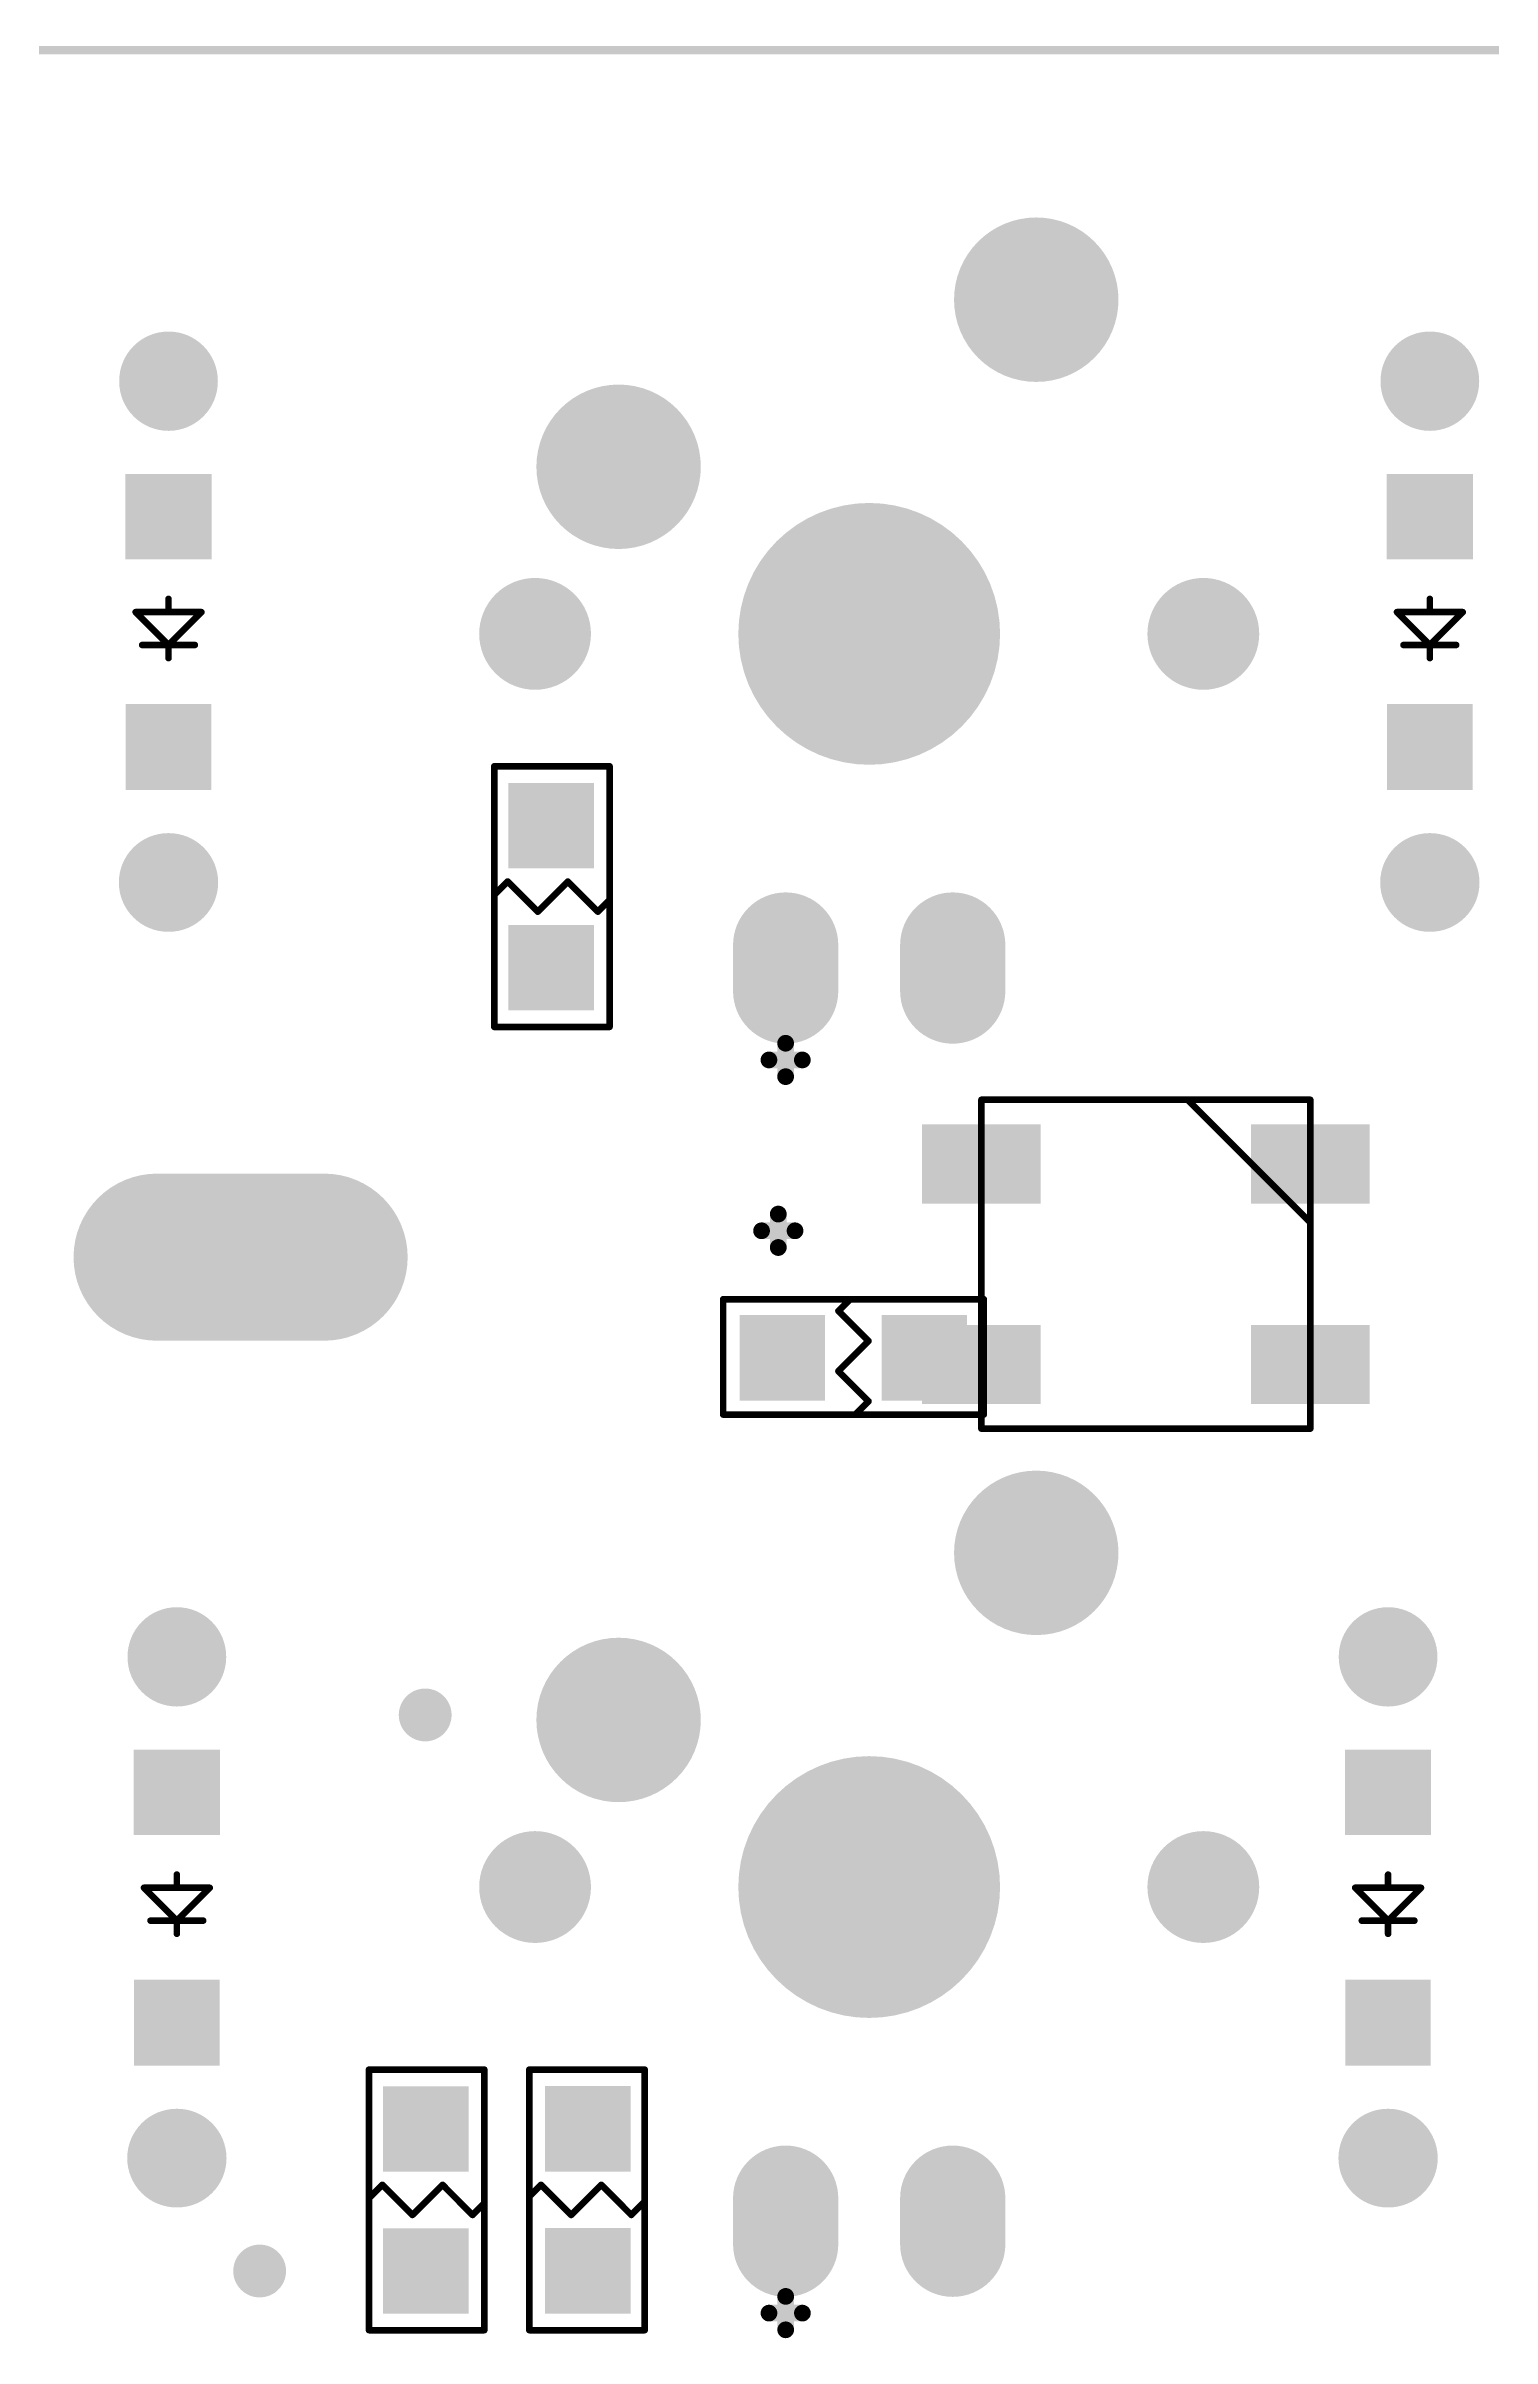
# Model space of a CAD drawing. Extents: x 407 to 769, y 688 to 804.
# Drawn here: x 689.98 to 711.97, y 767.82 to 802.67 of the extents above; entities that cross this region are included whole.
import ezdxf

# ---------------------------------------------------------------- set-up
doc = ezdxf.new("R2010")
doc.units = 0
doc.layers.get('0').update_dxf_attribs({"linetype": 'CONTINUOUS'})
for name, color, linetype in [('BOTTOMOVERLAY', 54, 'CONTINUOUS'), ('BOTTOMPASTE', 16, 'CONTINUOUS'), ('BOTTOMSOLDER', 6, 'CONTINUOUS'), ('KEEPOUTLAYER', 6, 'CONTINUOUS'), ('MULTILAYER', 9, 'CONTINUOUS'), ('TOPOVERLAY', 2, 'CONTINUOUS'), ('TOPPASTE', 8, 'CONTINUOUS'), ('TOPSOLDER', 216, 'CONTINUOUS')]:
    doc.layers.add(name, color=color, linetype=linetype)

# ---------------------------------------------------------------- blocks, each defined once
blk = doc.blocks.new('R0805_B_3')
at = {"layer": 'BOTTOMOVERLAY', "const_width": 0.1}
for points in [[(-0.889, 1.981), (0.864, 1.981)], [(-0.889, -1.981), (-0.889, 1.981)], [(0.864, -1.981), (0.864, 1.981)], [(-0.889, 0.025), (-0.686, 0.229)], [(-0.686, 0.229), (-0.229, -0.229)], [(-0.229, -0.229), (0, 0)], [(0, 0), (0.229, 0.229)], [(0.229, 0.229), (0.686, -0.229)], [(0.686, -0.229), (0.864, -0.051)], [(-0.889, -1.981), (0.864, -1.981)]]:
    blk.add_lwpolyline(points, dxfattribs=at)
at = {"layer": 'BOTTOMOVERLAY', "const_width": 0.05}
for points in [[(-0.914, 1.981, 1), (-0.864, 1.981, 1)], [(-0.914, 1.981, 1), (-0.864, 1.981, 1)], [(0.839, 1.981, 1), (0.889, 1.981, 1)], [(0.839, 1.981, 1), (0.889, 1.981, 1)], [(-0.914, 0.025, 1), (-0.864, 0.025, 1)], [(-0.711, 0.229, 1), (-0.661, 0.229, 1)], [(-0.711, 0.229, 1), (-0.661, 0.229, 1)], [(-0.025, 0, 1), (0.025, 0, 1)], [(-0.025, 0, 1), (0.025, 0, 1)], [(0.204, 0.229, 1), (0.254, 0.229, 1)], [(0.204, 0.229, 1), (0.254, 0.229, 1)], [(-0.254, -0.229, 1), (-0.204, -0.229, 1)], [(-0.254, -0.229, 1), (-0.204, -0.229, 1)], [(0.661, -0.229, 1), (0.711, -0.229, 1)], [(0.661, -0.229, 1), (0.711, -0.229, 1)], [(0.839, -0.051, 1), (0.889, -0.051, 1)], [(-0.914, -1.981, 1), (-0.864, -1.981, 1)], [(-0.914, -1.981, 1), (-0.864, -1.981, 1)], [(0.839, -1.981, 1), (0.889, -1.981, 1)], [(0.839, -1.981, 1), (0.889, -1.981, 1)]]:
    blk.add_lwpolyline(points, format="xyb", close=True, dxfattribs=at)
at = {"layer": 'BOTTOMPASTE'}
for points in [[(0.625, 0.428), (0.625, 1.728), (-0.675, 0.428), (-0.675, 1.728)], [(0.625, -1.731), (0.625, -0.431), (-0.675, -1.731), (-0.675, -0.431)]]:
    blk.add_solid(points, dxfattribs=at)
at = {"layer": 'BOTTOMSOLDER'}
for points in [[(0.625, 0.428), (0.625, 1.728), (-0.675, 0.428), (-0.675, 1.728)], [(0.625, -1.731), (0.625, -0.431), (-0.675, -1.731), (-0.675, -0.431)]]:
    blk.add_solid(points, dxfattribs=at)
blk = doc.blocks.new('__4')
at = {"layer": 'TOPOVERLAY', "const_width": 0.254}
for points in [[(0, -0.254), (0, 0.254)], [(-0.254, 0), (0.254, 0)]]:
    blk.add_lwpolyline(points, dxfattribs=at)
at = {"layer": 'TOPOVERLAY', "const_width": 0.127}
for points in [[(-0.064, 0.254, 1), (0.064, 0.254, 1)], [(-0.318, 0, 1), (-0.191, 0, 1)], [(0.191, 0, 1), (0.318, 0, 1)], [(-0.064, -0.254, 1), (0.064, -0.254, 1)]]:
    blk.add_lwpolyline(points, format="xyb", close=True, dxfattribs=at)
blk = doc.blocks.new('R0805_8')
at = {"layer": 'TOPOVERLAY', "const_width": 0.1}
for points in [[(-0.889, 1.981), (-0.889, -1.981)], [(-0.889, 1.981), (0.864, 1.981)], [(0.864, 1.981), (0.864, -1.981)], [(-0.889, -0.025), (-0.686, -0.229)], [(-0.229, 0.229), (-0.686, -0.229)], [(-0.229, 0.229), (0, 0)], [(0, 0), (0.229, -0.229)], [(0.686, 0.229), (0.229, -0.229)], [(0.686, 0.229), (0.864, 0.051)], [(-0.889, -1.981), (0.864, -1.981)]]:
    blk.add_lwpolyline(points, dxfattribs=at)
at = {"layer": 'TOPOVERLAY', "const_width": 0.05}
for points in [[(-0.914, 1.981, 1), (-0.864, 1.981, 1)], [(-0.914, 1.981, 1), (-0.864, 1.981, 1)], [(0.839, 1.981, 1), (0.889, 1.981, 1)], [(0.839, 1.981, 1), (0.889, 1.981, 1)], [(-0.914, -0.025, 1), (-0.864, -0.025, 1)], [(-0.254, 0.229, 1), (-0.204, 0.229, 1)], [(-0.254, 0.229, 1), (-0.204, 0.229, 1)], [(-0.025, 0, 1), (0.025, 0, 1)], [(-0.025, 0, 1), (0.025, 0, 1)], [(0.661, 0.229, 1), (0.711, 0.229, 1)], [(0.661, 0.229, 1), (0.711, 0.229, 1)], [(0.839, 0.051, 1), (0.889, 0.051, 1)], [(-0.711, -0.229, 1), (-0.661, -0.229, 1)], [(-0.711, -0.229, 1), (-0.661, -0.229, 1)], [(0.204, -0.229, 1), (0.254, -0.229, 1)], [(0.204, -0.229, 1), (0.254, -0.229, 1)], [(-0.914, -1.981, 1), (-0.864, -1.981, 1)], [(-0.914, -1.981, 1), (-0.864, -1.981, 1)], [(0.839, -1.981, 1), (0.889, -1.981, 1)], [(0.839, -1.981, 1), (0.889, -1.981, 1)]]:
    blk.add_lwpolyline(points, format="xyb", close=True, dxfattribs=at)
at = {"layer": 'TOPPASTE'}
for points in [[(-0.675, 1.731), (-0.675, 0.431), (0.625, 1.731), (0.625, 0.431)], [(-0.675, -0.428), (-0.675, -1.728), (0.625, -0.428), (0.625, -1.728)]]:
    blk.add_solid(points, dxfattribs=at)
at = {"layer": 'TOPSOLDER'}
for points in [[(-0.675, 1.731), (-0.675, 0.431), (0.625, 1.731), (0.625, 0.431)], [(-0.675, -0.428), (-0.675, -1.728), (0.625, -0.428), (0.625, -1.728)]]:
    blk.add_solid(points, dxfattribs=at)
blk = doc.blocks.new('IN4148G_B_87')
at = {"layer": 'BOTTOMOVERLAY', "const_width": 0.1}
for points in [[(0, 0.4), (0, 0.2)], [(0, 0.2), (-0.5, -0.3)], [(0.4, 0.2), (-0.4, 0.2)], [(0.5, -0.3), (0, 0.2)], [(0.5, -0.3), (-0.5, -0.3)], [(0, -0.3), (0, -0.5)]]:
    blk.add_lwpolyline(points, dxfattribs=at)
at = {"layer": 'BOTTOMOVERLAY', "const_width": 0.05}
for points in [[(-0.025, 0.4, 1), (0.025, 0.4, 1)], [(-0.425, 0.2, 1), (-0.375, 0.2, 1)], [(-0.025, 0.2, 1), (0.025, 0.2, 1)], [(-0.025, 0.2, 1), (0.025, 0.2, 1)], [(-0.025, 0.2, 1), (0.025, 0.2, 1)], [(0.375, 0.2, 1), (0.425, 0.2, 1)], [(-0.525, -0.3, 1), (-0.475, -0.3, 1)], [(-0.525, -0.3, 1), (-0.475, -0.3, 1)], [(-0.025, -0.3, 1), (0.025, -0.3, 1)], [(0.475, -0.3, 1), (0.525, -0.3, 1)], [(0.475, -0.3, 1), (0.525, -0.3, 1)], [(-0.025, -0.5, 1), (0.025, -0.5, 1)]]:
    blk.add_lwpolyline(points, format="xyb", close=True, dxfattribs=at)
at = {"layer": 'BOTTOMPASTE'}
for points in [[(-0.65, 1.095), (0.65, 1.095), (-0.65, 2.405), (0.65, 2.405)], [(-0.655, -2.4), (0.655, -2.4), (-0.655, -1.1), (0.655, -1.1)]]:
    blk.add_solid(points, dxfattribs=at)
at = {"layer": 'BOTTOMSOLDER', "const_width": 1.5}
for points in [[(0.005, 3.81), (-0.005, 3.81)], [(0, -3.805), (0, -3.815)]]:
    blk.add_lwpolyline(points, dxfattribs=at)
at = {"layer": 'BOTTOMSOLDER', "const_width": 0.75}
for points in [[(-0.38, 3.81, 1), (0.37, 3.81, 1)], [(-0.37, 3.81, 1), (0.38, 3.81, 1)], [(-0.375, -3.805, 1), (0.375, -3.805, 1)], [(-0.375, -3.815, 1), (0.375, -3.815, 1)]]:
    blk.add_lwpolyline(points, format="xyb", close=True, dxfattribs=at)
at = {"layer": 'BOTTOMSOLDER'}
for points in [[(-0.65, 1.095), (0.65, 1.095), (-0.65, 2.405), (0.65, 2.405)], [(-0.655, -2.4), (0.655, -2.4), (-0.655, -1.1), (0.655, -1.1)]]:
    blk.add_solid(points, dxfattribs=at)
at = {"layer": 'MULTILAYER', "const_width": 1.5}
for points in [[(0.005, 3.81), (-0.005, 3.81)], [(0, -3.805), (0, -3.815)]]:
    blk.add_lwpolyline(points, dxfattribs=at)
at = {"layer": 'MULTILAYER', "const_width": 0.75}
for points in [[(-0.38, 3.81, 1), (0.37, 3.81, 1)], [(-0.37, 3.81, 1), (0.38, 3.81, 1)], [(-0.375, -3.805, 1), (0.375, -3.805, 1)], [(-0.375, -3.815, 1), (0.375, -3.815, 1)]]:
    blk.add_lwpolyline(points, format="xyb", close=True, dxfattribs=at)
blk = doc.blocks.new('MX1UP__B_88')
at = {"layer": 'BOTTOMOVERLAY', "const_width": 0.254}
for points in [[(-1.27, -6.731), (-1.27, -6.223)], [(-1.524, -6.477), (-1.016, -6.477)]]:
    blk.add_lwpolyline(points, dxfattribs=at)
at = {"layer": 'BOTTOMOVERLAY', "const_width": 0.127}
for points in [[(-1.333, -6.223, 1), (-1.206, -6.223, 1)], [(-1.587, -6.477, 1), (-1.46, -6.477, 1)], [(-1.333, -6.731, 1), (-1.206, -6.731, 1)], [(-1.079, -6.477, 1), (-0.952, -6.477, 1)]]:
    blk.add_lwpolyline(points, format="xyb", close=True, dxfattribs=at)
at = {"layer": 'BOTTOMSOLDER'}
for points, const_width in [([(1.915, 5.08, 1), (3.165, 5.08, 1)], 1.25), ([(-4.435, 2.54, 1), (-3.185, 2.54, 1)], 1.25), ([(-0.995, 0, 1), (0.995, 0, 1)], 1.99), ([(-5.505, 0, 1), (-4.655, 0, 1)], 0.85), ([(4.655, 0, 1), (5.505, 0, 1)], 0.85), ([(-1.67, -4.73, 1), (-0.87, -4.73, 1)], 0.8), ([(0.87, -4.73, 1), (1.67, -4.73, 1)], 0.8), ([(-1.67, -5.43, 1), (-0.87, -5.43, 1)], 0.8), ([(0.87, -5.43, 1), (1.67, -5.43, 1)], 0.8)]:
    blk.add_lwpolyline(points, format="xyb", close=True, dxfattribs=dict(at, const_width=const_width))
at = {"layer": 'BOTTOMSOLDER', "const_width": 1.6}
for points in [[(-1.27, -5.43), (-1.27, -4.73)], [(1.27, -5.43), (1.27, -4.73)]]:
    blk.add_lwpolyline(points, dxfattribs=at)
at = {"layer": 'MULTILAYER'}
for points, const_width in [([(1.915, 5.08, 1), (3.165, 5.08, 1)], 1.25), ([(-4.435, 2.54, 1), (-3.185, 2.54, 1)], 1.25), ([(-0.995, 0, 1), (0.995, 0, 1)], 1.99), ([(-5.505, 0, 1), (-4.655, 0, 1)], 0.85), ([(4.655, 0, 1), (5.505, 0, 1)], 0.85), ([(-1.67, -4.73, 1), (-0.87, -4.73, 1)], 0.8), ([(0.87, -4.73, 1), (1.67, -4.73, 1)], 0.8), ([(-1.67, -5.43, 1), (-0.87, -5.43, 1)], 0.8), ([(0.87, -5.43, 1), (1.67, -5.43, 1)], 0.8)]:
    blk.add_lwpolyline(points, format="xyb", close=True, dxfattribs=dict(at, const_width=const_width))
at = {"layer": 'MULTILAYER', "const_width": 1.6}
for points in [[(-1.27, -5.43), (-1.27, -4.73)], [(1.27, -5.43), (1.27, -4.73)]]:
    blk.add_lwpolyline(points, dxfattribs=at)
at = {"layer": 'TOPSOLDER'}
for points, const_width in [([(1.915, 5.08, 1), (3.165, 5.08, 1)], 1.25), ([(-4.435, 2.54, 1), (-3.185, 2.54, 1)], 1.25), ([(-0.995, 0, 1), (0.995, 0, 1)], 1.99), ([(-5.505, 0, 1), (-4.655, 0, 1)], 0.85), ([(4.655, 0, 1), (5.505, 0, 1)], 0.85), ([(-1.67, -4.73, 1), (-0.87, -4.73, 1)], 0.8), ([(0.87, -4.73, 1), (1.67, -4.73, 1)], 0.8), ([(-1.67, -5.43, 1), (-0.87, -5.43, 1)], 0.8), ([(0.87, -5.43, 1), (1.67, -5.43, 1)], 0.8)]:
    blk.add_lwpolyline(points, format="xyb", close=True, dxfattribs=dict(at, const_width=const_width))
at = {"layer": 'TOPSOLDER', "const_width": 1.6}
for points in [[(-1.27, -5.43), (-1.27, -4.73)], [(1.27, -5.43), (1.27, -4.73)]]:
    blk.add_lwpolyline(points, dxfattribs=at)
blk = doc.blocks.new('IN4148G_B_89')
at = {"layer": 'BOTTOMOVERLAY', "const_width": 0.1}
for points in [[(0, 0.4), (0, 0.2)], [(0, 0.2), (-0.5, -0.3)], [(0.4, 0.2), (-0.4, 0.2)], [(0.5, -0.3), (0, 0.2)], [(0.5, -0.3), (-0.5, -0.3)], [(0, -0.3), (0, -0.5)]]:
    blk.add_lwpolyline(points, dxfattribs=at)
at = {"layer": 'BOTTOMOVERLAY', "const_width": 0.05}
for points in [[(-0.025, 0.4, 1), (0.025, 0.4, 1)], [(-0.425, 0.2, 1), (-0.375, 0.2, 1)], [(-0.025, 0.2, 1), (0.025, 0.2, 1)], [(-0.025, 0.2, 1), (0.025, 0.2, 1)], [(-0.025, 0.2, 1), (0.025, 0.2, 1)], [(0.375, 0.2, 1), (0.425, 0.2, 1)], [(-0.525, -0.3, 1), (-0.475, -0.3, 1)], [(-0.525, -0.3, 1), (-0.475, -0.3, 1)], [(-0.025, -0.3, 1), (0.025, -0.3, 1)], [(0.475, -0.3, 1), (0.525, -0.3, 1)], [(0.475, -0.3, 1), (0.525, -0.3, 1)], [(-0.025, -0.5, 1), (0.025, -0.5, 1)]]:
    blk.add_lwpolyline(points, format="xyb", close=True, dxfattribs=at)
at = {"layer": 'BOTTOMPASTE'}
for points in [[(-0.65, 1.095), (0.65, 1.095), (-0.65, 2.405), (0.65, 2.405)], [(-0.655, -2.4), (0.655, -2.4), (-0.655, -1.1), (0.655, -1.1)]]:
    blk.add_solid(points, dxfattribs=at)
at = {"layer": 'BOTTOMSOLDER', "const_width": 1.5}
for points in [[(0.005, 3.81), (-0.005, 3.81)], [(0, -3.805), (0, -3.815)]]:
    blk.add_lwpolyline(points, dxfattribs=at)
at = {"layer": 'BOTTOMSOLDER', "const_width": 0.75}
for points in [[(-0.38, 3.81, 1), (0.37, 3.81, 1)], [(-0.37, 3.81, 1), (0.38, 3.81, 1)], [(-0.375, -3.805, 1), (0.375, -3.805, 1)], [(-0.375, -3.815, 1), (0.375, -3.815, 1)]]:
    blk.add_lwpolyline(points, format="xyb", close=True, dxfattribs=at)
at = {"layer": 'BOTTOMSOLDER'}
for points in [[(-0.65, 1.095), (0.65, 1.095), (-0.65, 2.405), (0.65, 2.405)], [(-0.655, -2.4), (0.655, -2.4), (-0.655, -1.1), (0.655, -1.1)]]:
    blk.add_solid(points, dxfattribs=at)
at = {"layer": 'MULTILAYER', "const_width": 1.5}
for points in [[(0.005, 3.81), (-0.005, 3.81)], [(0, -3.805), (0, -3.815)]]:
    blk.add_lwpolyline(points, dxfattribs=at)
at = {"layer": 'MULTILAYER', "const_width": 0.75}
for points in [[(-0.38, 3.81, 1), (0.37, 3.81, 1)], [(-0.37, 3.81, 1), (0.38, 3.81, 1)], [(-0.375, -3.805, 1), (0.375, -3.805, 1)], [(-0.375, -3.815, 1), (0.375, -3.815, 1)]]:
    blk.add_lwpolyline(points, format="xyb", close=True, dxfattribs=at)
blk = doc.blocks.new('IN4148G_B_107')
at = {"layer": 'BOTTOMOVERLAY', "const_width": 0.1}
for points in [[(0, 0.4), (0, 0.2)], [(0, 0.2), (-0.5, -0.3)], [(0.4, 0.2), (-0.4, 0.2)], [(0.5, -0.3), (0, 0.2)], [(0.5, -0.3), (-0.5, -0.3)], [(0, -0.3), (0, -0.5)]]:
    blk.add_lwpolyline(points, dxfattribs=at)
at = {"layer": 'BOTTOMOVERLAY', "const_width": 0.05}
for points in [[(-0.025, 0.4, 1), (0.025, 0.4, 1)], [(-0.425, 0.2, 1), (-0.375, 0.2, 1)], [(-0.025, 0.2, 1), (0.025, 0.2, 1)], [(-0.025, 0.2, 1), (0.025, 0.2, 1)], [(-0.025, 0.2, 1), (0.025, 0.2, 1)], [(0.375, 0.2, 1), (0.425, 0.2, 1)], [(-0.525, -0.3, 1), (-0.475, -0.3, 1)], [(-0.525, -0.3, 1), (-0.475, -0.3, 1)], [(-0.025, -0.3, 1), (0.025, -0.3, 1)], [(0.475, -0.3, 1), (0.525, -0.3, 1)], [(0.475, -0.3, 1), (0.525, -0.3, 1)], [(-0.025, -0.5, 1), (0.025, -0.5, 1)]]:
    blk.add_lwpolyline(points, format="xyb", close=True, dxfattribs=at)
at = {"layer": 'BOTTOMPASTE'}
for points in [[(-0.65, 1.095), (0.65, 1.095), (-0.65, 2.405), (0.65, 2.405)], [(-0.655, -2.4), (0.655, -2.4), (-0.655, -1.1), (0.655, -1.1)]]:
    blk.add_solid(points, dxfattribs=at)
at = {"layer": 'BOTTOMSOLDER', "const_width": 1.5}
for points in [[(0.005, 3.81), (-0.005, 3.81)], [(0, -3.805), (0, -3.815)]]:
    blk.add_lwpolyline(points, dxfattribs=at)
at = {"layer": 'BOTTOMSOLDER', "const_width": 0.75}
for points in [[(-0.38, 3.81, 1), (0.37, 3.81, 1)], [(-0.37, 3.81, 1), (0.38, 3.81, 1)], [(-0.375, -3.805, 1), (0.375, -3.805, 1)], [(-0.375, -3.815, 1), (0.375, -3.815, 1)]]:
    blk.add_lwpolyline(points, format="xyb", close=True, dxfattribs=at)
at = {"layer": 'BOTTOMSOLDER'}
for points in [[(-0.65, 1.095), (0.65, 1.095), (-0.65, 2.405), (0.65, 2.405)], [(-0.655, -2.4), (0.655, -2.4), (-0.655, -1.1), (0.655, -1.1)]]:
    blk.add_solid(points, dxfattribs=at)
at = {"layer": 'MULTILAYER', "const_width": 1.5}
for points in [[(0.005, 3.81), (-0.005, 3.81)], [(0, -3.805), (0, -3.815)]]:
    blk.add_lwpolyline(points, dxfattribs=at)
at = {"layer": 'MULTILAYER', "const_width": 0.75}
for points in [[(-0.38, 3.81, 1), (0.37, 3.81, 1)], [(-0.37, 3.81, 1), (0.38, 3.81, 1)], [(-0.375, -3.805, 1), (0.375, -3.805, 1)], [(-0.375, -3.815, 1), (0.375, -3.815, 1)]]:
    blk.add_lwpolyline(points, format="xyb", close=True, dxfattribs=at)
blk = doc.blocks.new('IN4148G_B_108')
at = {"layer": 'BOTTOMOVERLAY', "const_width": 0.1}
for points in [[(0, 0.4), (0, 0.2)], [(0, 0.2), (-0.5, -0.3)], [(0.4, 0.2), (-0.4, 0.2)], [(0.5, -0.3), (0, 0.2)], [(0.5, -0.3), (-0.5, -0.3)], [(0, -0.3), (0, -0.5)]]:
    blk.add_lwpolyline(points, dxfattribs=at)
at = {"layer": 'BOTTOMOVERLAY', "const_width": 0.05}
for points in [[(-0.025, 0.4, 1), (0.025, 0.4, 1)], [(-0.425, 0.2, 1), (-0.375, 0.2, 1)], [(-0.025, 0.2, 1), (0.025, 0.2, 1)], [(-0.025, 0.2, 1), (0.025, 0.2, 1)], [(-0.025, 0.2, 1), (0.025, 0.2, 1)], [(0.375, 0.2, 1), (0.425, 0.2, 1)], [(-0.525, -0.3, 1), (-0.475, -0.3, 1)], [(-0.525, -0.3, 1), (-0.475, -0.3, 1)], [(-0.025, -0.3, 1), (0.025, -0.3, 1)], [(0.475, -0.3, 1), (0.525, -0.3, 1)], [(0.475, -0.3, 1), (0.525, -0.3, 1)], [(-0.025, -0.5, 1), (0.025, -0.5, 1)]]:
    blk.add_lwpolyline(points, format="xyb", close=True, dxfattribs=at)
at = {"layer": 'BOTTOMPASTE'}
for points in [[(-0.65, 1.095), (0.65, 1.095), (-0.65, 2.405), (0.65, 2.405)], [(-0.655, -2.4), (0.655, -2.4), (-0.655, -1.1), (0.655, -1.1)]]:
    blk.add_solid(points, dxfattribs=at)
at = {"layer": 'BOTTOMSOLDER', "const_width": 1.5}
for points in [[(0.005, 3.81), (-0.005, 3.81)], [(0, -3.805), (0, -3.815)]]:
    blk.add_lwpolyline(points, dxfattribs=at)
at = {"layer": 'BOTTOMSOLDER', "const_width": 0.75}
for points in [[(-0.38, 3.81, 1), (0.37, 3.81, 1)], [(-0.37, 3.81, 1), (0.38, 3.81, 1)], [(-0.375, -3.805, 1), (0.375, -3.805, 1)], [(-0.375, -3.815, 1), (0.375, -3.815, 1)]]:
    blk.add_lwpolyline(points, format="xyb", close=True, dxfattribs=at)
at = {"layer": 'BOTTOMSOLDER'}
for points in [[(-0.65, 1.095), (0.65, 1.095), (-0.65, 2.405), (0.65, 2.405)], [(-0.655, -2.4), (0.655, -2.4), (-0.655, -1.1), (0.655, -1.1)]]:
    blk.add_solid(points, dxfattribs=at)
at = {"layer": 'MULTILAYER', "const_width": 1.5}
for points in [[(0.005, 3.81), (-0.005, 3.81)], [(0, -3.805), (0, -3.815)]]:
    blk.add_lwpolyline(points, dxfattribs=at)
at = {"layer": 'MULTILAYER', "const_width": 0.75}
for points in [[(-0.38, 3.81, 1), (0.37, 3.81, 1)], [(-0.37, 3.81, 1), (0.38, 3.81, 1)], [(-0.375, -3.805, 1), (0.375, -3.805, 1)], [(-0.375, -3.815, 1), (0.375, -3.815, 1)]]:
    blk.add_lwpolyline(points, format="xyb", close=True, dxfattribs=at)
blk = doc.blocks.new('RGB_WS2812B_B_148')
at = {"layer": 'BOTTOMOVERLAY', "const_width": 0.1}
for points in [[(-2.5, 0), (-2.5, 2.5)], [(-2.5, 2.5), (2.5, 2.5)], [(0.635, 2.5), (2.5, 0.635)], [(2.5, -2.5), (2.5, 2.5)], [(-2.5, -2.5), (-2.5, 0)], [(-2.5, -2.5), (0, -2.5)], [(0, -2.5), (2.5, -2.5)]]:
    blk.add_lwpolyline(points, dxfattribs=at)
at = {"layer": 'BOTTOMOVERLAY', "const_width": 0.05}
for points in [[(-2.525, 2.5, 1), (-2.475, 2.5, 1)], [(-2.525, 2.5, 1), (-2.475, 2.5, 1)], [(0.61, 2.5, 1), (0.66, 2.5, 1)], [(2.475, 2.5, 1), (2.525, 2.5, 1)], [(2.475, 2.5, 1), (2.525, 2.5, 1)], [(2.475, 0.635, 1), (2.525, 0.635, 1)], [(-2.525, 0, 1), (-2.475, 0, 1)], [(-2.525, 0, 1), (-2.475, 0, 1)], [(-2.525, -2.5, 1), (-2.475, -2.5, 1)], [(-2.525, -2.5, 1), (-2.475, -2.5, 1)], [(-0.025, -2.5, 1), (0.025, -2.5, 1)], [(-0.025, -2.5, 1), (0.025, -2.5, 1)], [(2.475, -2.5, 1), (2.525, -2.5, 1)], [(2.475, -2.5, 1), (2.525, -2.5, 1)]]:
    blk.add_lwpolyline(points, format="xyb", close=True, dxfattribs=at)
at = {"layer": 'BOTTOMPASTE'}
for points in [[(-3.3, 1.024), (-1.7, 1.024), (-3.3, 2.024), (-1.7, 2.024)], [(1.7, 1.024), (3.3, 1.024), (1.7, 2.024), (3.3, 2.024)], [(-3.3, -2.024), (-1.7, -2.024), (-3.3, -1.024), (-1.7, -1.024)], [(1.7, -2.024), (3.3, -2.024), (1.7, -1.024), (3.3, -1.024)]]:
    blk.add_solid(points, dxfattribs=at)
at = {"layer": 'BOTTOMSOLDER'}
for points in [[(-3.402, 0.922), (-1.598, 0.922), (-3.402, 2.126), (-1.598, 2.126)], [(1.598, 0.922), (3.402, 0.922), (1.598, 2.126), (3.402, 2.126)], [(-3.402, -2.126), (-1.598, -2.126), (-3.402, -0.922), (-1.598, -0.922)], [(1.598, -2.126), (3.402, -2.126), (1.598, -0.922), (3.402, -0.922)]]:
    blk.add_solid(points, dxfattribs=at)
blk = doc.blocks.new('R0805_B_157')
at = {"layer": 'BOTTOMOVERLAY', "const_width": 0.1}
for points in [[(0.864, 1.981), (-0.889, 1.981)], [(-0.889, 1.981), (-0.889, -1.981)], [(0.864, 1.981), (0.864, -1.981)], [(-0.686, 0.229), (-0.889, 0.025)], [(-0.229, -0.229), (-0.686, 0.229)], [(0, 0), (-0.229, -0.229)], [(0.229, 0.229), (0, 0)], [(0.686, -0.229), (0.229, 0.229)], [(0.864, -0.051), (0.686, -0.229)], [(0.864, -1.981), (-0.889, -1.981)]]:
    blk.add_lwpolyline(points, dxfattribs=at)
at = {"layer": 'BOTTOMOVERLAY', "const_width": 0.05}
for points in [[(-0.914, 1.981, 1), (-0.864, 1.981, 1)], [(-0.914, 1.981, 1), (-0.864, 1.981, 1)], [(0.839, 1.981, 1), (0.889, 1.981, 1)], [(0.839, 1.981, 1), (0.889, 1.981, 1)], [(-0.914, 0.025, 1), (-0.864, 0.025, 1)], [(-0.711, 0.229, 1), (-0.661, 0.229, 1)], [(-0.711, 0.229, 1), (-0.661, 0.229, 1)], [(-0.025, 0, 1), (0.025, 0, 1)], [(-0.025, 0, 1), (0.025, 0, 1)], [(0.204, 0.229, 1), (0.254, 0.229, 1)], [(0.204, 0.229, 1), (0.254, 0.229, 1)], [(-0.254, -0.229, 1), (-0.204, -0.229, 1)], [(-0.254, -0.229, 1), (-0.204, -0.229, 1)], [(0.661, -0.229, 1), (0.711, -0.229, 1)], [(0.661, -0.229, 1), (0.711, -0.229, 1)], [(0.839, -0.051, 1), (0.889, -0.051, 1)], [(-0.914, -1.981, 1), (-0.864, -1.981, 1)], [(-0.914, -1.981, 1), (-0.864, -1.981, 1)], [(0.839, -1.981, 1), (0.889, -1.981, 1)], [(0.839, -1.981, 1), (0.889, -1.981, 1)]]:
    blk.add_lwpolyline(points, format="xyb", close=True, dxfattribs=at)
at = {"layer": 'BOTTOMPASTE'}
for points in [[(0.625, 0.428), (0.625, 1.728), (-0.675, 0.428), (-0.675, 1.728)], [(0.625, -1.731), (0.625, -0.431), (-0.675, -1.731), (-0.675, -0.431)]]:
    blk.add_solid(points, dxfattribs=at)
at = {"layer": 'BOTTOMSOLDER'}
for points in [[(0.625, 0.428), (0.625, 1.728), (-0.675, 0.428), (-0.675, 1.728)], [(0.625, -1.731), (0.625, -0.431), (-0.675, -1.731), (-0.675, -0.431)]]:
    blk.add_solid(points, dxfattribs=at)
blk = doc.blocks.new('R0805_B_252')
at = {"layer": 'BOTTOMOVERLAY', "const_width": 0.1}
for points in [[(-0.889, 1.981), (0.864, 1.981)], [(-0.889, -1.981), (-0.889, 1.981)], [(0.864, -1.981), (0.864, 1.981)], [(-0.889, 0.025), (-0.686, 0.229)], [(-0.686, 0.229), (-0.229, -0.229)], [(-0.229, -0.229), (0, 0)], [(0, 0), (0.229, 0.229)], [(0.229, 0.229), (0.686, -0.229)], [(0.686, -0.229), (0.864, -0.051)], [(-0.889, -1.981), (0.864, -1.981)]]:
    blk.add_lwpolyline(points, dxfattribs=at)
at = {"layer": 'BOTTOMOVERLAY', "const_width": 0.05}
for points in [[(-0.914, 1.981, 1), (-0.864, 1.981, 1)], [(-0.914, 1.981, 1), (-0.864, 1.981, 1)], [(0.839, 1.981, 1), (0.889, 1.981, 1)], [(0.839, 1.981, 1), (0.889, 1.981, 1)], [(-0.914, 0.025, 1), (-0.864, 0.025, 1)], [(-0.711, 0.229, 1), (-0.661, 0.229, 1)], [(-0.711, 0.229, 1), (-0.661, 0.229, 1)], [(-0.025, 0, 1), (0.025, 0, 1)], [(-0.025, 0, 1), (0.025, 0, 1)], [(0.204, 0.229, 1), (0.254, 0.229, 1)], [(0.204, 0.229, 1), (0.254, 0.229, 1)], [(-0.254, -0.229, 1), (-0.204, -0.229, 1)], [(-0.254, -0.229, 1), (-0.204, -0.229, 1)], [(0.661, -0.229, 1), (0.711, -0.229, 1)], [(0.661, -0.229, 1), (0.711, -0.229, 1)], [(0.839, -0.051, 1), (0.889, -0.051, 1)], [(-0.914, -1.981, 1), (-0.864, -1.981, 1)], [(-0.914, -1.981, 1), (-0.864, -1.981, 1)], [(0.839, -1.981, 1), (0.889, -1.981, 1)], [(0.839, -1.981, 1), (0.889, -1.981, 1)]]:
    blk.add_lwpolyline(points, format="xyb", close=True, dxfattribs=at)
at = {"layer": 'BOTTOMPASTE'}
for points in [[(0.625, 0.428), (0.625, 1.728), (-0.675, 0.428), (-0.675, 1.728)], [(0.625, -1.731), (0.625, -0.431), (-0.675, -1.731), (-0.675, -0.431)]]:
    blk.add_solid(points, dxfattribs=at)
at = {"layer": 'BOTTOMSOLDER'}
for points in [[(0.625, 0.428), (0.625, 1.728), (-0.675, 0.428), (-0.675, 1.728)], [(0.625, -1.731), (0.625, -0.431), (-0.675, -1.731), (-0.675, -0.431)]]:
    blk.add_solid(points, dxfattribs=at)
blk = doc.blocks.new('MX1UP__B_309')
at = {"layer": 'BOTTOMOVERLAY', "const_width": 0.254}
for points in [[(-1.27, -6.731), (-1.27, -6.223)], [(-1.524, -6.477), (-1.016, -6.477)]]:
    blk.add_lwpolyline(points, dxfattribs=at)
at = {"layer": 'BOTTOMOVERLAY', "const_width": 0.127}
for points in [[(-1.334, -6.223, 1), (-1.207, -6.223, 1)], [(-1.588, -6.477, 1), (-1.461, -6.477, 1)], [(-1.334, -6.731, 1), (-1.207, -6.731, 1)], [(-1.08, -6.477, 1), (-0.953, -6.477, 1)]]:
    blk.add_lwpolyline(points, format="xyb", close=True, dxfattribs=at)
at = {"layer": 'BOTTOMSOLDER'}
for points, const_width in [([(1.915, 5.08, 1), (3.165, 5.08, 1)], 1.25), ([(-4.435, 2.54, 1), (-3.185, 2.54, 1)], 1.25), ([(-0.995, 0, 1), (0.995, 0, 1)], 1.99), ([(-5.505, 0, 1), (-4.655, 0, 1)], 0.85), ([(4.655, 0, 1), (5.505, 0, 1)], 0.85), ([(-1.67, -4.73, 1), (-0.87, -4.73, 1)], 0.8), ([(0.87, -4.73, 1), (1.67, -4.73, 1)], 0.8), ([(-1.67, -5.43, 1), (-0.87, -5.43, 1)], 0.8), ([(0.87, -5.43, 1), (1.67, -5.43, 1)], 0.8)]:
    blk.add_lwpolyline(points, format="xyb", close=True, dxfattribs=dict(at, const_width=const_width))
at = {"layer": 'BOTTOMSOLDER', "const_width": 1.6}
for points in [[(-1.27, -5.43), (-1.27, -4.73)], [(1.27, -5.43), (1.27, -4.73)]]:
    blk.add_lwpolyline(points, dxfattribs=at)
at = {"layer": 'MULTILAYER'}
for points, const_width in [([(1.915, 5.08, 1), (3.165, 5.08, 1)], 1.25), ([(-4.435, 2.54, 1), (-3.185, 2.54, 1)], 1.25), ([(-0.995, 0, 1), (0.995, 0, 1)], 1.99), ([(-5.505, 0, 1), (-4.655, 0, 1)], 0.85), ([(4.655, 0, 1), (5.505, 0, 1)], 0.85), ([(-1.67, -4.73, 1), (-0.87, -4.73, 1)], 0.8), ([(0.87, -4.73, 1), (1.67, -4.73, 1)], 0.8), ([(-1.67, -5.43, 1), (-0.87, -5.43, 1)], 0.8), ([(0.87, -5.43, 1), (1.67, -5.43, 1)], 0.8)]:
    blk.add_lwpolyline(points, format="xyb", close=True, dxfattribs=dict(at, const_width=const_width))
at = {"layer": 'MULTILAYER', "const_width": 1.6}
for points in [[(-1.27, -5.43), (-1.27, -4.73)], [(1.27, -5.43), (1.27, -4.73)]]:
    blk.add_lwpolyline(points, dxfattribs=at)
at = {"layer": 'TOPSOLDER'}
for points, const_width in [([(1.915, 5.08, 1), (3.165, 5.08, 1)], 1.25), ([(-4.435, 2.54, 1), (-3.185, 2.54, 1)], 1.25), ([(-0.995, 0, 1), (0.995, 0, 1)], 1.99), ([(-5.505, 0, 1), (-4.655, 0, 1)], 0.85), ([(4.655, 0, 1), (5.505, 0, 1)], 0.85), ([(-1.67, -4.73, 1), (-0.87, -4.73, 1)], 0.8), ([(0.87, -4.73, 1), (1.67, -4.73, 1)], 0.8), ([(-1.67, -5.43, 1), (-0.87, -5.43, 1)], 0.8), ([(0.87, -5.43, 1), (1.67, -5.43, 1)], 0.8)]:
    blk.add_lwpolyline(points, format="xyb", close=True, dxfattribs=dict(at, const_width=const_width))
at = {"layer": 'TOPSOLDER', "const_width": 1.6}
for points in [[(-1.27, -5.43), (-1.27, -4.73)], [(1.27, -5.43), (1.27, -4.73)]]:
    blk.add_lwpolyline(points, dxfattribs=at)

msp = doc.modelspace()

# ---------------------------------------------------------------- linework, layer by layer
at = {"layer": 'BOTTOMSOLDER', "const_width": 2.54}
msp.add_lwpolyline([(694.209, 784.256), (691.669, 784.256)], dxfattribs=at)
at = {"layer": 'BOTTOMSOLDER'}
for points, const_width in [([(691.034, 784.256, 1), (692.304, 784.256, 1)], 1.27), ([(693.574, 784.256, 1), (694.844, 784.256, 1)], 1.27), ([(695.545, 777.297, 1), (695.946, 777.297, 1)], 0.402), ([(693.028, 768.844, 1), (693.429, 768.844, 1)], 0.402)]:
    msp.add_lwpolyline(points, format="xyb", close=True, dxfattribs=dict(at, const_width=const_width))
at = {"layer": 'KEEPOUTLAYER', "const_width": 0.127}
msp.add_lwpolyline([(573.671, 802.606), (766.526, 802.606)], dxfattribs=at)
at = {"layer": 'MULTILAYER', "const_width": 2.54}
msp.add_lwpolyline([(694.209, 784.256), (691.669, 784.256)], dxfattribs=at)
at = {"layer": 'MULTILAYER'}
for points, const_width in [([(691.034, 784.256, 1), (692.304, 784.256, 1)], 1.27), ([(693.574, 784.256, 1), (694.844, 784.256, 1)], 1.27), ([(695.596, 777.297, 1), (695.896, 777.297, 1)], 0.3), ([(693.079, 768.844, 1), (693.379, 768.844, 1)], 0.3)]:
    msp.add_lwpolyline(points, format="xyb", close=True, dxfattribs=dict(at, const_width=const_width))
at = {"layer": 'TOPSOLDER', "const_width": 2.54}
msp.add_lwpolyline([(694.209, 784.256), (691.669, 784.256)], dxfattribs=at)
at = {"layer": 'TOPSOLDER'}
for points, const_width in [([(691.034, 784.256, 1), (692.304, 784.256, 1)], 1.27), ([(693.574, 784.256, 1), (694.844, 784.256, 1)], 1.27), ([(695.545, 777.297, 1), (695.946, 777.297, 1)], 0.402), ([(693.028, 768.844, 1), (693.429, 768.844, 1)], 0.402)]:
    msp.add_lwpolyline(points, format="xyb", close=True, dxfattribs=dict(at, const_width=const_width))

# ---------------------------------------------------------------- block references
for name, p in [('MX1UP__B_309', (702.496, 793.731)), ('RGB_WS2812B_B_148', (706.702, 784.149)), ('__4', (701.114, 784.657)), ('MX1UP__B_88', (702.496, 774.681))]:
    msp.add_blockref(name, p)
for name, p, rotation in [('IN4148G_B_108', (691.843, 793.762), 180), ('IN4148G_B_107', (711.02, 793.762), 180), ('R0805_B_252', (697.685, 789.737), 360), ('R0805_8', (702.257, 782.752), 90), ('IN4148G_B_89', (691.97, 774.37), 180), ('IN4148G_B_87', (710.385, 774.37), 180), ('R0805_B_3', (695.78, 769.925), 360), ('R0805_B_157', (698.193, 769.925), 180)]:
    msp.add_blockref(name, p, dxfattribs=dict(rotation=rotation))

# ---------------------------------------------------------------- texts
at = {"layer": 'BOTTOMOVERLAY', "text_generation_flag": 2}
for s, rotation, p in [('D90', 360, (692.986, 798.969)), ('Insert', 180, (700.488, 791.333)), ('R19', 180, (696.796, 787.07)), ('D127', 360, (693.113, 779.577)), ('D128', 360, (711.528, 779.577)), ('Pad /1', 180, (701.607, 772.014))]:
    msp.add_text(s, height=0.001, rotation=rotation, dxfattribs=at).set_placement(p)

doc.saveas('drawing.dxf')
